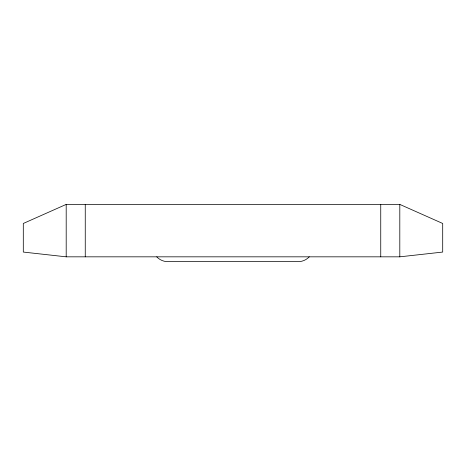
<?xml version="1.0" encoding="UTF-8"?>
<svg xmlns="http://www.w3.org/2000/svg" width="466" height="466" viewBox="0 0 466 466"><rect width="100%" height="100%" fill="white"/><g stroke="black" fill="none" stroke-linecap="round" stroke-linejoin="round"><path stroke-width="0.7" d="M66.195 204.405L23.3 223.47L23.3 252.065L66.195 256.83L399.805 256.83L442.7 252.065L442.7 223.47L399.805 204.405L66.195 204.405L66.195 256.83M399.805 204.405L399.805 256.83M380.745 204.405L380.745 256.83M85.255 204.405L85.255 256.83M309.255 256.83A15.372 15.372 0 0 1 299.725 261.595L166.275 261.595A15.372 15.372 0 0 1 156.745 256.83"/></g></svg>
